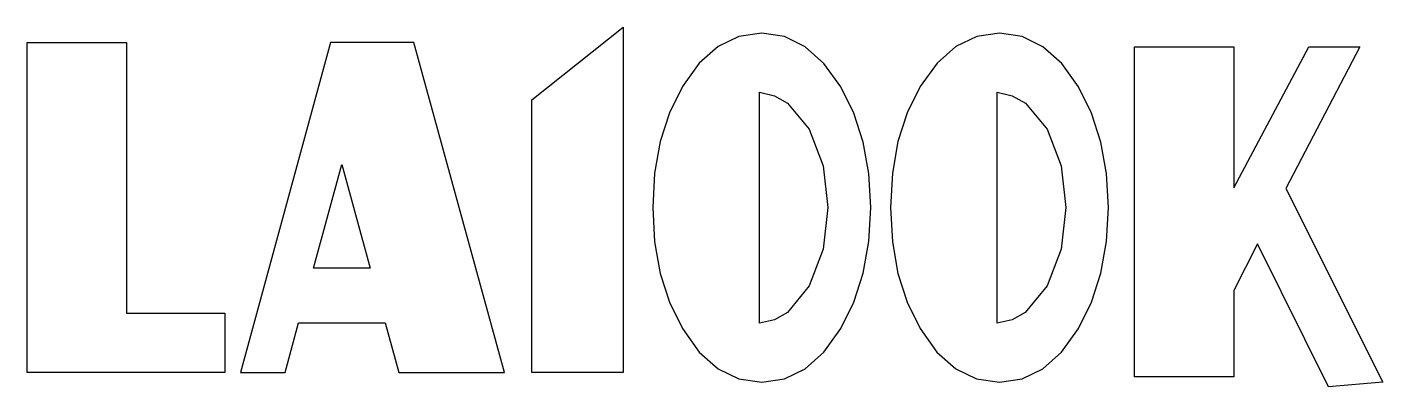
# Model space of a CAD drawing. Extents: x 15.7 to 69.6, y 4.2 to 18.5.
import ezdxf

# ---------------------------------------------------------------- set-up
doc = ezdxf.new("R2010")
doc.units = 0

msp = doc.modelspace()

# ---------------------------------------------------------------- linework, layer by layer
at = {"layer": 'Layer 1'}
for p, q in [((35.7812, 15.5782), (39.4044, 18.4617)), ((39.4044, 18.4617), (39.4044, 4.74536)), ((15.7368, 4.74536), (15.7368, 17.8506)), ((15.7368, 17.8506), (19.6872, 17.8506)), ((19.6872, 17.8506), (19.6872, 7.1046)), ((27.7835, 17.8506), (24.2087, 4.74536)), ((31.0911, 17.8506), (27.7835, 17.8506)), ((34.6909, 4.74536), (31.0911, 17.8506)), ((44.003419, 18.085787), (43.175915, 17.68945)), ((44.9059, 18.2179), (44.003419, 18.085787)), ((45.806586, 18.084559), (44.9059, 18.2179)), ((46.630088, 17.68465), (45.806586, 18.084559)), ((53.443739, 18.085857), (52.616235, 17.68952)), ((54.34622, 18.21797), (53.443739, 18.085857)), ((55.246876, 18.084631), (54.34622, 18.21797)), ((56.070362, 17.684719), (55.246876, 18.084631)), ((43.175915, 17.68945), (42.425736, 17.028887)), ((47.376245, 17.018341), (46.630088, 17.68465)), ((52.616235, 17.68952), (51.866056, 17.028957)), ((56.816523, 17.01839), (56.070362, 17.684719)), ((59.7026, 4.57839), (59.7026, 17.6836)), ((59.7026, 17.6836), (63.653, 17.6836)), ((63.653, 17.6836), (63.653, 12.0735)), ((63.653, 12.0735), (66.62334, 17.68359)), ((68.6587, 17.6836), (65.7134, 12.05681)), ((66.62334, 17.68359), (68.6587, 17.6836)), ((42.425736, 17.028887), (41.75523, 16.1041)), ((48.0449, 16.0858), (47.376245, 17.018341)), ((51.866056, 17.028957), (51.19555, 16.10417)), ((57.4852, 16.0858), (56.816523, 17.01839)), ((41.75523, 16.1041), (41.241206, 15.063531)), ((44.82077, 6.70225), (44.8208, 15.8754)), ((44.8208, 15.8754), (45.408133, 15.737652)), ((45.408133, 15.737652), (45.93301, 15.44713)), ((48.04488, 16.08573), (48.0449, 16.0858)), ((48.564254, 15.04146), (48.04488, 16.08573)), ((51.19555, 16.10417), (50.681526, 15.063601)), ((54.26107, 6.70225), (54.2611, 15.8754)), ((54.2611, 15.8754), (54.848433, 15.737652)), ((54.848433, 15.737652), (55.37331, 15.44713)), ((58.004574, 15.04153), (57.4852, 16.0858)), ((57.4852, 16.0858), (57.4852, 16.0858)), ((35.7812, 4.74536), (35.7812, 15.5782)), ((45.93301, 15.44713), (46.79602, 14.40776)), ((55.37331, 15.44713), (56.23632, 14.40776)), ((41.241206, 15.063531), (40.873852, 13.915581)), ((48.935236, 13.897632), (48.564254, 15.04146)), ((50.681526, 15.063601), (50.314172, 13.915651)), ((58.375556, 13.897702), (58.004574, 15.04153)), ((46.79602, 14.40776), (47.350559, 12.95765)), ((56.23632, 14.40776), (56.790859, 12.95765)), ((40.873852, 13.915581), (40.653324, 12.660564)), ((49.157824, 12.651119), (48.935236, 13.897632)), ((50.314172, 13.915651), (50.093644, 12.660634)), ((58.598144, 12.651189), (58.375556, 13.897702)), ((27.10393, 8.88614), (28.23096, 13.01022)), ((28.23096, 13.01022), (29.35799, 8.88614)), ((47.350559, 12.95765), (47.535684, 11.29716)), ((56.790859, 12.95765), (56.975984, 11.29716)), ((40.653324, 12.660564), (40.57978, 11.29879)), ((49.23202, 11.29879), (49.157824, 12.651119)), ((50.093644, 12.660634), (50.0201, 11.29886)), ((58.67234, 11.29886), (58.598144, 12.651189)), ((65.7134, 12.05681), (69.5703, 4.36134)), ((40.57978, 11.29879), (40.653324, 9.937016)), ((47.535684, 11.29716), (47.350559, 9.641056)), ((49.157823, 9.943592), (49.23202, 11.29879)), ((50.0201, 11.29886), (50.093644, 9.937086)), ((56.975984, 11.29716), (56.790859, 9.641056)), ((58.598143, 9.943662), (58.67234, 11.29886)), ((40.653324, 9.937016), (40.873851, 8.681999)), ((48.935234, 8.690766), (49.157823, 9.943592)), ((50.093644, 9.937086), (50.314171, 8.682069)), ((58.375554, 8.690836), (58.598143, 9.943662)), ((64.58634, 9.854557), (63.652994, 8.002897)), ((67.40975, 4.176007), (64.58634, 9.854557)), ((47.350559, 9.641056), (46.79602, 8.18656)), ((56.790859, 9.641056), (56.23632, 8.18656)), ((29.35799, 8.88614), (27.10393, 8.88614)), ((40.873851, 8.681999), (41.241205, 7.534049)), ((48.564253, 7.540625), (48.935234, 8.690766)), ((50.314171, 8.682069), (50.681525, 7.534119)), ((58.004573, 7.540695), (58.375554, 8.690836)), ((46.79599, 8.18826), (45.932354, 7.135325)), ((46.79602, 8.18656), (46.79599, 8.18826)), ((56.23629, 8.18826), (55.372654, 7.135325)), ((56.23632, 8.18656), (56.23629, 8.18826)), ((48.04488, 6.49348), (48.564253, 7.540625)), ((57.4852, 6.49355), (58.004573, 7.540695)), ((63.652994, 8.002897), (63.653, 4.57839)), ((19.6872, 7.1046), (23.5893, 7.1046)), ((23.5893, 7.1046), (23.5893, 4.74536)), ((41.241205, 7.534049), (41.75523, 6.49348)), ((45.932354, 7.135325), (45.407399, 6.841227)), ((50.681525, 7.534119), (51.19555, 6.49355)), ((55.372654, 7.135325), (54.847699, 6.841227)), ((25.9786, 4.74536), (26.511225, 6.72058)), ((26.511225, 6.72058), (29.9524, 6.72058)), ((29.9524, 6.72058), (30.498382, 4.74536)), ((41.75523, 6.49348), (42.42456, 5.56089)), ((45.407399, 6.841227), (44.82077, 6.70225)), ((47.373856, 5.56089), (48.04488, 6.49348)), ((51.19555, 6.49355), (51.86488, 5.56096)), ((54.847699, 6.841227), (54.26107, 6.70225)), ((56.814176, 5.56096), (57.4852, 6.49355)), ((42.42456, 5.56089), (43.172782, 4.894561)), ((46.630044, 4.894561), (47.373856, 5.56089)), ((51.86488, 5.56096), (52.613102, 4.894631)), ((56.070364, 4.894631), (56.814176, 5.56096)), ((43.172782, 4.894561), (43.999895, 4.494649)), ((45.808905, 4.494649), (46.630044, 4.894561)), ((52.613102, 4.894631), (53.440215, 4.494719)), ((55.249225, 4.494719), (56.070364, 4.894631)), ((23.5893, 4.74536), (15.7368, 4.74536)), ((24.2087, 4.74536), (25.9786, 4.74536)), ((30.498382, 4.74536), (34.6909, 4.74536)), ((39.4044, 4.74536), (35.7812, 4.74536)), ((43.999895, 4.494649), (44.9059, 4.36131)), ((44.9059, 4.36131), (45.808905, 4.494649)), ((53.440215, 4.494719), (54.34622, 4.36138)), ((54.34622, 4.36138), (55.249225, 4.494719)), ((63.653, 4.57839), (59.7026, 4.57839)), ((69.5703, 4.36134), (67.40975, 4.176007))]:
    msp.add_line(p, q, dxfattribs=at)

doc.saveas('drawing.dxf')
